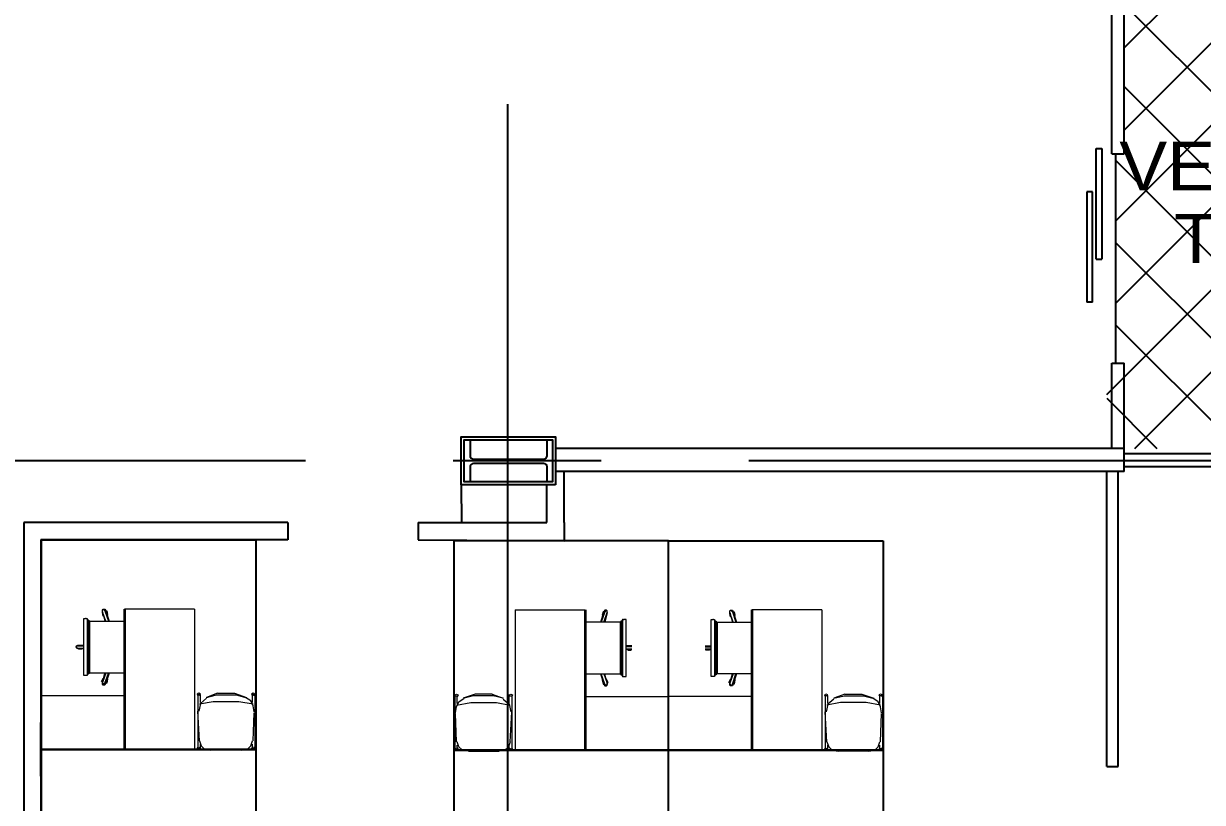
# Model space of a CAD drawing. Header units: millimetres. Extents: x 2148 to 2681, y 758 to 986.
# Drawn here: x 2610.42 to 2615.48, y 929.5 to 932.85 of the extents above; entities that cross this region are included whole.
import ezdxf

# ---------------------------------------------------------------- set-up
doc = ezdxf.new("R2010")
doc.units = ezdxf.units.MM
doc.linetypes.add('CENTER2', pattern=[28.575, 19.05, -3.175, 3.175, -3.175])
for name, color, linetype in [('4', 4, 'Continuous'), ('at_Entity', 7, 'Continuous'), ('COLUMN', 7, 'Continuous'), ('D', 1, 'Continuous'), ('DR', 7, 'Continuous'), ('ELAYOUT', 4, 'Continuous'), ('HATCH', 8, 'Continuous'), ('S-COLS', 6, 'Continuous'), ('S_GRID LINES', 252, 'Continuous')]:
    doc.layers.add(name, color=color, linetype=linetype)
doc.styles.add('MMTX$0$ESMX$0$X-OPTA1D', font='x-opta1d')

msp = doc.modelspace()

# ---------------------------------------------------------------- hatches: boundary and pattern name
at = {"layer": 'D', "ltscale": 0.5}
h = msp.add_hatch(dxfattribs=at)
h.set_pattern_fill('NET', color=8, scale=2, angle=225, style=0)
h.set_pattern_definition([(225, (82133.1097, 3047.26358), (0.1767766953, -0.1767766953), []), (315, (82133.1097, 3047.26358), (0.1767766953, 0.1767766953), [])])
h.paths.add_polyline_path([(2616.7412646, 932.9499), (2615.1465989, 932.9562027), (2615.1465989, 932.2890067), (2615.1090989, 932.2890067), (2615.1090989, 931.3890067), (2615.0715989, 931.3890067), (2615.0715989, 931.0306863), (2615.0715989, 931.0224177), (2616.7412646, 931.0224177)])

# ---------------------------------------------------------------- linework, layer by layer
at = {"ltscale": 0.05}
for p, q in [((2615.0938703, 932.2890067, 0), (2615.0938703, 932.9562027, 0)), ((2615.1465989, 932.2890067, 0), (2615.1465989, 932.9562027, 0)), ((2615.0938703, 932.2890067, 0), (2615.1465989, 932.2890067, 0)), ((2615.0938703, 931.3890067, 0), (2615.1465989, 931.3890067, 0)), ((2615.0938703, 931.0224177, 0), (2615.0938703, 931.3890067, 0)), ((2615.1465989, 930.9229046, 0), (2615.1465989, 931.3890067, 0))]:
    msp.add_line(p, q, dxfattribs=at)
at = {"ltscale": 0.05, "elevation": 0}
msp.add_lwpolyline([(2615.1465989, 931.0007903), (2616.860769, 931.0007903), (2616.860769, 930.9437872), (2615.1465989, 930.9437872)], close=True, dxfattribs=at)
at = {"layer": '4', "color": 4, "lineweight": -3, "ltscale": 0.05}
for p, q in [((2612.741353, 930.7047178, 0), (2612.741353, 930.9229046, 0)), ((2612.666353, 930.7047178, 0), (2612.666353, 930.866071, 0))]:
    msp.add_line(p, q, dxfattribs=at)
at = {"layer": 'at_Entity', "color": 0, "lineweight": 15}
for p, q in [((2610.6767887, 930.2839924, 0), (2610.6767887, 930.2913127, 0)), ((2610.6767887, 930.2913127, 0), (2610.684109, 930.2913127, 0)), ((2610.6767887, 930.0534129, 0), (2610.6767887, 930.2839924, 0)), ((2610.6877688, 930.2913127, 0), (2610.684109, 930.2913127, 0)), ((2610.6877688, 930.2913127, 0), (2610.6914286, 930.2913127, 0)), ((2610.6914286, 930.2913127, 0), (2610.6950885, 930.2839924, 0)), ((2610.6914286, 930.2913127, 0), (2610.6914286, 930.0460933, 0)), ((2610.6950885, 930.2839924, 0), (2610.6950885, 930.0534129, 0)), ((2610.6950885, 930.2839924, 0), (2610.6987483, 930.2839924, 0)), ((2610.6987483, 930.2839924, 0), (2610.6987483, 930.0534129, 0)), ((2610.7573083, 930.3279124, 0), (2610.7609688, 930.3315723, 0)), ((2610.7573083, 930.3279124, 0), (2610.7609688, 930.3315723, 0)), ((2610.7573083, 930.3205927, 0), (2610.7573083, 930.3279124, 0)), ((2610.7573083, 930.3242526, 0), (2610.7573083, 930.3279124, 0)), ((2610.7719483, 930.2803326, 0), (2610.7573083, 930.3205927, 0)), ((2610.7573083, 930.3205927, 0), (2610.7682885, 930.2803326, 0)), ((2610.7573083, 930.3169329, 0), (2610.7573083, 930.3205927, 0)), ((2610.7609688, 930.3022929, 0), (2610.7573083, 930.3169329, 0)), ((2610.7609688, 930.3315723, 0), (2610.7682885, 930.3315723, 0)), ((2610.7609688, 930.3315723, 0), (2610.7646286, 930.3279124, 0)), ((2610.7646286, 930.3022929, 0), (2610.7609688, 930.3022929, 0)), ((2610.7646286, 930.3279124, 0), (2610.7682885, 930.3242526, 0)), ((2610.7682885, 930.3315723, 0), (2610.7719483, 930.3242526, 0)), ((2610.7682885, 930.3242526, 0), (2610.7829285, 930.2803326, 0)), ((2610.7719483, 930.3242526, 0), (2610.7865883, 930.2803326, 0)), ((2610.7719483, 930.3242526, 0), (2610.7756088, 930.3242526, 0)), ((2610.7756088, 930.3242526, 0), (2610.7792686, 930.3096126, 0)), ((2610.7792686, 930.3096126, 0), (2610.7756088, 930.3059527, 0)), ((2611.1525876, 930.3320021, 0), (2610.8524686, 930.3320021, 0)), ((2611.1525876, 930.3320021, 0), (2611.1525876, 929.7292835, 0)), ((2612.5309097, 930.3283634, 0), (2612.8310287, 930.3283634, 0)), ((2612.5309097, 930.3283634, 0), (2612.5309097, 929.7256447, 0)), ((2612.911549, 930.3206139, 0), (2612.896909, 930.2766939, 0)), ((2612.9152089, 930.3206139, 0), (2612.9005689, 930.2766939, 0)), ((2612.9078886, 930.3206139, 0), (2612.9042287, 930.3059739, 0)), ((2612.9042287, 930.3059739, 0), (2612.9078886, 930.302314, 0)), ((2612.911549, 930.3206139, 0), (2612.9078886, 930.3206139, 0)), ((2612.9152089, 930.3279336, 0), (2612.911549, 930.3206139, 0)), ((2612.911549, 930.2766939, 0), (2612.926189, 930.316954, 0)), ((2612.9225286, 930.3279336, 0), (2612.9152089, 930.3279336, 0)), ((2612.9188687, 930.3242737, 0), (2612.9152089, 930.3206139, 0)), ((2612.926189, 930.316954, 0), (2612.9152089, 930.2766939, 0)), ((2612.9225286, 930.3279336, 0), (2612.9188687, 930.3242737, 0)), ((2612.9188687, 930.2986542, 0), (2612.9225286, 930.2986542, 0)), ((2612.926189, 930.3242737, 0), (2612.9225286, 930.3279336, 0)), ((2612.926189, 930.3242737, 0), (2612.9225286, 930.3279336, 0)), ((2612.9225286, 930.2986542, 0), (2612.926189, 930.3132942, 0)), ((2612.926189, 930.316954, 0), (2612.926189, 930.3242737, 0)), ((2612.926189, 930.3206139, 0), (2612.926189, 930.3242737, 0)), ((2612.926189, 930.3132942, 0), (2612.926189, 930.316954, 0)), ((2612.9920687, 930.287674, 0), (2612.9884089, 930.2803537, 0)), ((2612.9957285, 930.287674, 0), (2612.9920687, 930.287674, 0)), ((2612.9920687, 930.287674, 0), (2612.9920687, 930.0424545, 0)), ((2612.9957285, 930.287674, 0), (2612.9993884, 930.287674, 0)), ((2613.0067087, 930.287674, 0), (2612.9993884, 930.287674, 0)), ((2613.0067087, 930.2803537, 0), (2613.0067087, 930.287674, 0)), ((2613.3720062, 930.2803537, 0), (2613.3720062, 930.287674, 0)), ((2613.3720062, 930.287674, 0), (2613.3793265, 930.287674, 0)), ((2613.3829864, 930.287674, 0), (2613.3793265, 930.287674, 0)), ((2613.3829864, 930.287674, 0), (2613.3866462, 930.287674, 0)), ((2613.3866462, 930.287674, 0), (2613.390306, 930.2803537, 0)), ((2613.3866462, 930.287674, 0), (2613.3866462, 930.0424545, 0)), ((2613.4525259, 930.3242737, 0), (2613.4561863, 930.3279336, 0)), ((2613.4525259, 930.3242737, 0), (2613.4561863, 930.3279336, 0)), ((2613.4525259, 930.316954, 0), (2613.4525259, 930.3242737, 0)), ((2613.4525259, 930.3206139, 0), (2613.4525259, 930.3242737, 0)), ((2613.4671659, 930.2766939, 0), (2613.4525259, 930.316954, 0)), ((2613.4525259, 930.316954, 0), (2613.463506, 930.2766939, 0)), ((2613.4525259, 930.3132942, 0), (2613.4525259, 930.316954, 0)), ((2613.4561863, 930.2986542, 0), (2613.4525259, 930.3132942, 0)), ((2613.4561863, 930.3279336, 0), (2613.463506, 930.3279336, 0)), ((2613.4561863, 930.3279336, 0), (2613.4598462, 930.3242737, 0)), ((2613.4598462, 930.2986542, 0), (2613.4561863, 930.2986542, 0)), ((2613.4598462, 930.3242737, 0), (2613.463506, 930.3206139, 0)), ((2613.463506, 930.3279336, 0), (2613.4671659, 930.3206139, 0)), ((2613.463506, 930.3206139, 0), (2613.478146, 930.2766939, 0)), ((2613.4671659, 930.3206139, 0), (2613.4818059, 930.2766939, 0)), ((2613.4671659, 930.3206139, 0), (2613.4708263, 930.3206139, 0)), ((2613.4708263, 930.3206139, 0), (2613.4744862, 930.3059739, 0)), ((2613.4744862, 930.3059739, 0), (2613.4708263, 930.302314, 0)), ((2613.8478052, 930.3283634, 0), (2613.5476862, 930.3283634, 0)), ((2613.8478052, 930.3283634, 0), (2613.8478052, 929.7256447, 0)), ((2610.6987483, 930.2766728, 0), (2610.6987483, 930.2803326, 0)), ((2610.6987483, 930.2803326, 0), (2610.7024088, 930.2803326, 0)), ((2610.7024088, 930.2803326, 0), (2610.7024088, 930.0570728, 0)), ((2610.7024088, 930.2803326, 0), (2610.8488082, 930.2803326, 0)), ((2612.9810886, 930.2766939, 0), (2612.8346892, 930.2766939, 0)), ((2612.984749, 930.2766939, 0), (2612.9810886, 930.2766939, 0)), ((2612.9810886, 930.2766939, 0), (2612.9810886, 930.0534341, 0)), ((2612.9884089, 930.2803537, 0), (2612.984749, 930.2803537, 0)), ((2612.984749, 930.2803537, 0), (2612.984749, 930.0497742, 0)), ((2612.984749, 930.273034, 0), (2612.984749, 930.2766939, 0)), ((2612.9884089, 930.2803537, 0), (2612.9884089, 930.0497742, 0)), ((2613.0067087, 930.0497742, 0), (2613.0067087, 930.2803537, 0)), ((2613.3720062, 930.0497742, 0), (2613.3720062, 930.2803537, 0)), ((2613.390306, 930.2803537, 0), (2613.390306, 930.0497742, 0)), ((2613.390306, 930.2803537, 0), (2613.3939659, 930.2803537, 0)), ((2613.3939659, 930.2803537, 0), (2613.3939659, 930.0497742, 0)), ((2613.3939659, 930.273034, 0), (2613.3939659, 930.2766939, 0)), ((2613.3939659, 930.2766939, 0), (2613.3976263, 930.2766939, 0)), ((2613.3976263, 930.2766939, 0), (2613.3976263, 930.0534341, 0)), ((2613.3976263, 930.2766939, 0), (2613.5440257, 930.2766939, 0)), ((2610.6475087, 930.1741928, 0), (2610.6438488, 930.1705329, 0)), ((2610.6438488, 930.1705329, 0), (2610.6475087, 930.1741928, 0)), ((2610.6438488, 930.1705329, 0), (2610.6475087, 930.1668731, 0)), ((2610.6475087, 930.1632126, 0), (2610.6438488, 930.1705329, 0)), ((2610.6475087, 930.1741928, 0), (2610.6511685, 930.1778526, 0)), ((2610.6511685, 930.1741928, 0), (2610.6475087, 930.1741928, 0)), ((2610.6475087, 930.1668731, 0), (2610.6511685, 930.1632126, 0)), ((2610.6511685, 930.1632126, 0), (2610.6475087, 930.1632126, 0)), ((2610.6511685, 930.1778526, 0), (2610.6767887, 930.1778526, 0)), ((2610.6511685, 930.1741928, 0), (2610.6767887, 930.1741928, 0)), ((2610.6767887, 930.1632126, 0), (2610.6511685, 930.1632126, 0)), ((2610.6511685, 930.1632126, 0), (2610.6767887, 930.1632126, 0)), ((2610.654829, 930.1778526, 0), (2610.669469, 930.1778526, 0)), ((2610.654829, 930.1595528, 0), (2610.654829, 930.1632126, 0)), ((2610.669469, 930.1595528, 0), (2610.654829, 930.1595528, 0)), ((2610.669469, 930.1632126, 0), (2610.669469, 930.1595528, 0)), ((2613.0323289, 930.1742139, 0), (2613.0067087, 930.1742139, 0)), ((2613.0323289, 930.1705541, 0), (2613.0067087, 930.1705541, 0)), ((2613.0067087, 930.1595739, 0), (2613.0323289, 930.1595739, 0)), ((2613.0323289, 930.1595739, 0), (2613.0067087, 930.1595739, 0)), ((2613.0286684, 930.1742139, 0), (2613.0140284, 930.1742139, 0)), ((2613.0140284, 930.1595739, 0), (2613.0140284, 930.1559141, 0)), ((2613.0140284, 930.1559141, 0), (2613.0286684, 930.1559141, 0)), ((2613.0286684, 930.1559141, 0), (2613.0286684, 930.1595739, 0)), ((2613.346386, 930.1742139, 0), (2613.3720062, 930.1742139, 0)), ((2613.346386, 930.1705541, 0), (2613.3720062, 930.1705541, 0)), ((2613.3720062, 930.1595739, 0), (2613.346386, 930.1595739, 0)), ((2613.346386, 930.1595739, 0), (2613.3720062, 930.1595739, 0)), ((2613.3500465, 930.1742139, 0), (2613.3646865, 930.1742139, 0)), ((2613.3500465, 930.1559141, 0), (2613.3500465, 930.1595739, 0)), ((2613.3646865, 930.1559141, 0), (2613.3500465, 930.1559141, 0)), ((2613.3646865, 930.1595739, 0), (2613.3646865, 930.1559141, 0)), ((2610.6767887, 930.0460933, 0), (2610.6767887, 930.0534129, 0)), ((2610.684109, 930.0460933, 0), (2610.6767887, 930.0460933, 0)), ((2610.6877688, 930.0460933, 0), (2610.684109, 930.0460933, 0)), ((2610.6914286, 930.0460933, 0), (2610.6877688, 930.0460933, 0)), ((2610.6950885, 930.0534129, 0), (2610.6914286, 930.0460933, 0)), ((2610.6987483, 930.0534129, 0), (2610.6950885, 930.0534129, 0)), ((2610.6987483, 930.0570728, 0), (2610.6987483, 930.0607333, 0)), ((2610.7024088, 930.0570728, 0), (2610.6987483, 930.0570728, 0)), ((2610.8488082, 930.0570728, 0), (2610.7024088, 930.0570728, 0)), ((2610.7536485, 930.0204731, 0), (2610.7609688, 930.0351131, 0)), ((2610.7719483, 930.0570728, 0), (2610.7573083, 930.0168133, 0)), ((2610.7573083, 930.0168133, 0), (2610.7682885, 930.0570728, 0)), ((2610.7609688, 930.0351131, 0), (2610.7646286, 930.0351131, 0)), ((2610.7682885, 930.0131534, 0), (2610.7829285, 930.0570728, 0)), ((2610.7865883, 930.0570728, 0), (2610.7719483, 930.0131534, 0)), ((2610.7756088, 930.0314533, 0), (2610.7792686, 930.0314533, 0)), ((2610.7792686, 930.0314533, 0), (2610.7756088, 930.0131534, 0)), ((2612.8346892, 930.0534341, 0), (2612.9810886, 930.0534341, 0)), ((2612.896909, 930.0534341, 0), (2612.911549, 930.0095147, 0)), ((2612.9152089, 930.0095147, 0), (2612.9005689, 930.0534341, 0)), ((2612.911549, 930.0534341, 0), (2612.926189, 930.0131746, 0)), ((2612.926189, 930.0131746, 0), (2612.9152089, 930.0534341, 0)), ((2612.9225286, 930.0314744, 0), (2612.9188687, 930.0314744, 0)), ((2612.9298489, 930.0168344, 0), (2612.9225286, 930.0314744, 0)), ((2612.9810886, 930.0534341, 0), (2612.984749, 930.0534341, 0)), ((2612.984749, 930.0534341, 0), (2612.984749, 930.0570945, 0)), ((2612.984749, 930.0497742, 0), (2612.9884089, 930.0497742, 0)), ((2612.9884089, 930.0497742, 0), (2612.9920687, 930.0424545, 0)), ((2612.9920687, 930.0424545, 0), (2612.9957285, 930.0424545, 0)), ((2612.9957285, 930.0424545, 0), (2612.9993884, 930.0424545, 0)), ((2612.9993884, 930.0424545, 0), (2613.0067087, 930.0424545, 0)), ((2613.0067087, 930.0424545, 0), (2613.0067087, 930.0497742, 0)), ((2613.3720062, 930.0424545, 0), (2613.3720062, 930.0497742, 0)), ((2613.3793265, 930.0424545, 0), (2613.3720062, 930.0424545, 0)), ((2613.3829864, 930.0424545, 0), (2613.3793265, 930.0424545, 0)), ((2613.3866462, 930.0424545, 0), (2613.3829864, 930.0424545, 0)), ((2613.390306, 930.0497742, 0), (2613.3866462, 930.0424545, 0)), ((2613.3939659, 930.0497742, 0), (2613.390306, 930.0497742, 0)), ((2613.3939659, 930.0534341, 0), (2613.3939659, 930.0570945, 0)), ((2613.3976263, 930.0534341, 0), (2613.3939659, 930.0534341, 0)), ((2613.5440257, 930.0534341, 0), (2613.3976263, 930.0534341, 0)), ((2613.448866, 930.0168344, 0), (2613.4561863, 930.0314744, 0)), ((2613.4671659, 930.0534341, 0), (2613.4525259, 930.0131746, 0)), ((2613.4525259, 930.0131746, 0), (2613.463506, 930.0534341, 0)), ((2613.4561863, 930.0314744, 0), (2613.4598462, 930.0314744, 0)), ((2613.463506, 930.0095147, 0), (2613.478146, 930.0534341, 0)), ((2613.4818059, 930.0534341, 0), (2613.4671659, 930.0095147, 0)), ((2610.7573083, 930.0204731, 0), (2610.7536485, 930.0204731, 0)), ((2610.7573083, 930.009493, 0), (2610.7573083, 930.0168133, 0)), ((2610.7573083, 930.0168133, 0), (2610.7573083, 930.0131534, 0)), ((2610.7573083, 930.0131534, 0), (2610.7609688, 930.009493, 0)), ((2610.7609688, 930.0058331, 0), (2610.7573083, 930.009493, 0)), ((2610.7609688, 930.009493, 0), (2610.7646286, 930.009493, 0)), ((2610.7682885, 930.0058331, 0), (2610.7609688, 930.0058331, 0)), ((2610.7646286, 930.009493, 0), (2610.7682885, 930.0131534, 0)), ((2610.7719483, 930.0131534, 0), (2610.7682885, 930.0058331, 0)), ((2610.7756088, 930.0131534, 0), (2610.7719483, 930.0131534, 0)), ((2612.9078886, 930.0278145, 0), (2612.9042287, 930.0278145, 0)), ((2612.9042287, 930.0278145, 0), (2612.9078886, 930.0095147, 0)), ((2612.9078886, 930.0095147, 0), (2612.911549, 930.0095147, 0)), ((2612.911549, 930.0095147, 0), (2612.9152089, 930.0021944, 0)), ((2612.9188687, 930.0058542, 0), (2612.9152089, 930.0095147, 0)), ((2612.9152089, 930.0021944, 0), (2612.9225286, 930.0021944, 0)), ((2612.9225286, 930.0058542, 0), (2612.9188687, 930.0058542, 0)), ((2612.926189, 930.0095147, 0), (2612.9225286, 930.0058542, 0)), ((2612.9225286, 930.0021944, 0), (2612.926189, 930.0058542, 0)), ((2612.926189, 930.0168344, 0), (2612.9298489, 930.0168344, 0)), ((2612.926189, 930.0058542, 0), (2612.926189, 930.0131746, 0)), ((2612.926189, 930.0131746, 0), (2612.926189, 930.0095147, 0)), ((2613.4525259, 930.0168344, 0), (2613.448866, 930.0168344, 0)), ((2613.4525259, 930.0058542, 0), (2613.4525259, 930.0131746, 0)), ((2613.4525259, 930.0131746, 0), (2613.4525259, 930.0095147, 0)), ((2613.4525259, 930.0095147, 0), (2613.4561863, 930.0058542, 0)), ((2613.4561863, 930.0021944, 0), (2613.4525259, 930.0058542, 0)), ((2613.4561863, 930.0058542, 0), (2613.4598462, 930.0058542, 0)), ((2613.463506, 930.0021944, 0), (2613.4561863, 930.0021944, 0)), ((2613.4598462, 930.0058542, 0), (2613.463506, 930.0095147, 0)), ((2613.4671659, 930.0095147, 0), (2613.463506, 930.0021944, 0)), ((2613.4708263, 930.0095147, 0), (2613.4671659, 930.0095147, 0)), ((2613.4708263, 930.0278145, 0), (2613.4744862, 930.0278145, 0)), ((2613.4744862, 930.0278145, 0), (2613.4708263, 930.0095147, 0)), ((2610.8524686, 929.959863, 0), (2610.4941399, 929.959863, 0)), ((2611.1711438, 929.9708431, 0), (2611.1638235, 929.9671833, 0)), ((2611.1638235, 929.9671833, 0), (2611.167484, 929.9598636, 0)), ((2611.167484, 929.9635234, 0), (2611.167484, 929.7366038, 0)), ((2611.1748037, 929.9635234, 0), (2611.167484, 929.9635234, 0)), ((2611.1784635, 929.9671833, 0), (2611.1711438, 929.9708431, 0)), ((2611.1748037, 929.9598636, 0), (2611.1784635, 929.9671833, 0)), ((2611.2333637, 929.9342434, 0), (2611.1748037, 929.9232633, 0)), ((2611.1784635, 929.9305836, 0), (2611.1784635, 929.9635234, 0)), ((2611.2040837, 929.9488834, 0), (2611.1784635, 929.9269231, 0)), ((2611.2516635, 929.9708431, 0), (2611.2040837, 929.9525433, 0)), ((2611.2040837, 929.9525433, 0), (2611.2480037, 929.9635234, 0)), ((2611.3431633, 929.9342434, 0), (2611.2333637, 929.9342434, 0)), ((2611.2480037, 929.9635234, 0), (2611.3321832, 929.9635234, 0)), ((2611.2516635, 929.9708431, 0), (2611.3248635, 929.9708431, 0)), ((2611.3248635, 929.9708431, 0), (2611.3761032, 929.9525433, 0)), ((2611.3321832, 929.9635234, 0), (2611.3724433, 929.9525433, 0)), ((2611.4053832, 929.9232633, 0), (2611.3431633, 929.9342434, 0)), ((2611.394403, 929.9379033, 0), (2611.3724433, 929.9525433, 0)), ((2611.4053832, 929.9159436, 0), (2611.394403, 929.9379033, 0)), ((2611.4053832, 929.9708431, 0), (2611.3980635, 929.9671833, 0)), ((2611.3980635, 929.9671833, 0), (2611.4017233, 929.9598636, 0)), ((2611.4017233, 929.9305836, 0), (2611.4017233, 929.9635234, 0)), ((2611.409043, 929.9635234, 0), (2611.4017233, 929.9635234, 0)), ((2611.4127035, 929.9671833, 0), (2611.4053832, 929.9708431, 0)), ((2611.409043, 929.9598636, 0), (2611.4127035, 929.9671833, 0)), ((2611.4127035, 929.9635234, 0), (2611.4127035, 929.7366038, 0)), ((2612.2707939, 929.9635446, 0), (2612.2781142, 929.9672044, 0)), ((2612.2744543, 929.9562249, 0), (2612.2707939, 929.9635446, 0)), ((2612.2707939, 929.9598847, 0), (2612.2707939, 929.7329651, 0)), ((2612.2744543, 929.9598847, 0), (2612.281774, 929.9598847, 0)), ((2612.2781142, 929.9672044, 0), (2612.2854339, 929.9635446, 0)), ((2612.2781142, 929.9123049, 0), (2612.2890943, 929.9342646, 0)), ((2612.2781142, 929.9196246, 0), (2612.340334, 929.9306047, 0)), ((2612.2854339, 929.9635446, 0), (2612.281774, 929.9562249, 0)), ((2612.281774, 929.9269449, 0), (2612.281774, 929.9598847, 0)), ((2612.2890943, 929.9342646, 0), (2612.311054, 929.9489046, 0)), ((2612.3586339, 929.9672044, 0), (2612.3073942, 929.9489046, 0)), ((2612.3513142, 929.9598847, 0), (2612.311054, 929.9489046, 0)), ((2612.340334, 929.9306047, 0), (2612.4501337, 929.9306047, 0)), ((2612.4354937, 929.9598847, 0), (2612.3513142, 929.9598847, 0)), ((2612.4318338, 929.9672044, 0), (2612.3586339, 929.9672044, 0)), ((2612.4318338, 929.9672044, 0), (2612.4794137, 929.9489046, 0)), ((2612.4794137, 929.9489046, 0), (2612.4354937, 929.9598847, 0)), ((2612.4501337, 929.9306047, 0), (2612.5086937, 929.9196246, 0)), ((2612.4794137, 929.9452447, 0), (2612.5050338, 929.9232844, 0)), ((2612.5050338, 929.9635446, 0), (2612.5123535, 929.9672044, 0)), ((2612.5086937, 929.9562249, 0), (2612.5050338, 929.9635446, 0)), ((2612.5050338, 929.9269449, 0), (2612.5050338, 929.9598847, 0)), ((2612.5086937, 929.9598847, 0), (2612.5160134, 929.9598847, 0)), ((2612.5123535, 929.9672044, 0), (2612.5196738, 929.9635446, 0)), ((2612.5196738, 929.9635446, 0), (2612.5160134, 929.9562249, 0)), ((2612.5160134, 929.9598847, 0), (2612.5160134, 929.7329651, 0)), ((2612.8310287, 929.9562242, 0), (2613.1893575, 929.9562242, 0)), ((2613.5476862, 929.9562242, 0), (2613.1893575, 929.9562242, 0)), ((2613.8663614, 929.9672044, 0), (2613.8590411, 929.9635446, 0)), ((2613.8590411, 929.9635446, 0), (2613.8627015, 929.9562249, 0)), ((2613.8627015, 929.9598847, 0), (2613.8627015, 929.7329651, 0)), ((2613.8700212, 929.9598847, 0), (2613.8627015, 929.9598847, 0)), ((2613.8736811, 929.9635446, 0), (2613.8663614, 929.9672044, 0)), ((2613.8700212, 929.9562249, 0), (2613.8736811, 929.9635446, 0)), ((2613.9285812, 929.9306047, 0), (2613.8700212, 929.9196246, 0)), ((2613.8736811, 929.9269449, 0), (2613.8736811, 929.9598847, 0)), ((2613.8993012, 929.9452447, 0), (2613.8736811, 929.9232844, 0)), ((2613.9468811, 929.9672044, 0), (2613.8993012, 929.9489046, 0)), ((2613.8993012, 929.9489046, 0), (2613.9432212, 929.9598847, 0)), ((2614.0383809, 929.9306047, 0), (2613.9285812, 929.9306047, 0)), ((2613.9432212, 929.9598847, 0), (2614.0274007, 929.9598847, 0)), ((2613.9468811, 929.9672044, 0), (2614.020081, 929.9672044, 0)), ((2614.020081, 929.9672044, 0), (2614.0713207, 929.9489046, 0)), ((2614.0274007, 929.9598847, 0), (2614.0676609, 929.9489046, 0)), ((2614.1006007, 929.9196246, 0), (2614.0383809, 929.9306047, 0)), ((2614.0896206, 929.9342646, 0), (2614.0676609, 929.9489046, 0)), ((2614.1006007, 929.9123049, 0), (2614.0896206, 929.9342646, 0)), ((2614.1006007, 929.9672044, 0), (2614.093281, 929.9635446, 0)), ((2614.093281, 929.9635446, 0), (2614.0969409, 929.9562249, 0)), ((2614.0969409, 929.9269449, 0), (2614.0969409, 929.9598847, 0)), ((2614.1042606, 929.9598847, 0), (2614.0969409, 929.9598847, 0)), ((2614.107921, 929.9635446, 0), (2614.1006007, 929.9672044, 0)), ((2614.1042606, 929.9562249, 0), (2614.107921, 929.9635446, 0)), ((2614.107921, 929.9598847, 0), (2614.107921, 929.7329651, 0)), ((2611.1748037, 929.7658838, 0), (2611.167484, 929.8939833, 0)), ((2611.1784635, 929.9269231, 0), (2611.1711438, 929.8939833, 0)), ((2611.409043, 929.8903234, 0), (2611.4053832, 929.9159436, 0)), ((2611.4053832, 929.7658838, 0), (2611.409043, 929.8866636, 0)), ((2612.2744543, 929.8866847, 0), (2612.2781142, 929.9123049, 0)), ((2612.2781142, 929.7622451, 0), (2612.2744543, 929.8830249, 0)), ((2612.5050338, 929.9232844, 0), (2612.5123535, 929.8903446, 0)), ((2612.5086937, 929.7622451, 0), (2612.5160134, 929.8903446, 0)), ((2613.8700212, 929.7622451, 0), (2613.8627015, 929.8903446, 0)), ((2613.8736811, 929.9232844, 0), (2613.8663614, 929.8903446, 0)), ((2614.1042606, 929.8866847, 0), (2614.1006007, 929.9123049, 0)), ((2614.1006007, 929.7622451, 0), (2614.1042606, 929.8830249, 0)), ((2611.1525876, 929.7292835, 0), (2610.4941399, 929.7292835, 0)), ((2611.167484, 929.7402636, 0), (2611.1638235, 929.7329439, 0)), ((2611.1638235, 929.7329439, 0), (2611.1711438, 929.7292835, 0)), ((2611.167484, 929.7366038, 0), (2611.1711438, 929.7329439, 0)), ((2611.1711438, 929.7329439, 0), (2611.1748037, 929.7366038, 0)), ((2611.1711438, 929.7292835, 0), (2611.1784635, 929.7329439, 0)), ((2611.1748037, 929.7658838, 0), (2611.182124, 929.7439235, 0)), ((2611.1784635, 929.7329439, 0), (2611.1748037, 929.7402636, 0)), ((2611.1784635, 929.7366038, 0), (2611.1784635, 929.7512438, 0)), ((2611.182124, 929.7439235, 0), (2611.1967634, 929.7292835, 0)), ((2611.1967634, 929.7292835, 0), (2611.2223835, 929.7256236, 0)), ((2611.3541435, 929.7256236, 0), (2611.379763, 929.7292835, 0)), ((2611.379763, 929.7292835, 0), (2611.394403, 929.7439235, 0)), ((2611.394403, 929.7439235, 0), (2611.4017233, 929.7658838, 0)), ((2611.4017233, 929.7402636, 0), (2611.3980635, 929.7329439, 0)), ((2611.3980635, 929.7329439, 0), (2611.4053832, 929.7292835, 0)), ((2611.4017233, 929.7366038, 0), (2611.4017233, 929.7512438, 0)), ((2611.4017233, 929.7366038, 0), (2611.4053832, 929.7329439, 0)), ((2611.4053832, 929.7329439, 0), (2611.409043, 929.7366038, 0)), ((2611.4053832, 929.7292835, 0), (2611.4127035, 929.7329439, 0)), ((2611.4127035, 929.7329439, 0), (2611.409043, 929.7402636, 0)), ((2612.2707939, 929.7293052, 0), (2612.2744543, 929.7366249, 0)), ((2612.2781142, 929.7256447, 0), (2612.2707939, 929.7293052, 0)), ((2612.2781142, 929.7293052, 0), (2612.2744543, 929.7329651, 0)), ((2612.281774, 929.7329651, 0), (2612.2781142, 929.7293052, 0)), ((2612.2854339, 929.7293052, 0), (2612.2781142, 929.7256447, 0)), ((2612.2890943, 929.7402847, 0), (2612.281774, 929.7622451, 0)), ((2612.281774, 929.7329651, 0), (2612.281774, 929.7476051, 0)), ((2612.281774, 929.7366249, 0), (2612.2854339, 929.7293052, 0)), ((2612.3037343, 929.7256447, 0), (2612.2890943, 929.7402847, 0)), ((2612.5013734, 929.7402847, 0), (2612.486734, 929.7256447, 0)), ((2612.5086937, 929.7622451, 0), (2612.5013734, 929.7402847, 0)), ((2612.5050338, 929.7329651, 0), (2612.5050338, 929.7476051, 0)), ((2612.5050338, 929.7293052, 0), (2612.5086937, 929.7366249, 0)), ((2612.5123535, 929.7256447, 0), (2612.5050338, 929.7293052, 0)), ((2612.5123535, 929.7293052, 0), (2612.5086937, 929.7329651, 0)), ((2612.5160134, 929.7329651, 0), (2612.5123535, 929.7293052, 0)), ((2612.5196738, 929.7293052, 0), (2612.5123535, 929.7256447, 0)), ((2612.5160134, 929.7366249, 0), (2612.5196738, 929.7293052, 0)), ((2613.8627015, 929.7366249, 0), (2613.8590411, 929.7293052, 0)), ((2613.8590411, 929.7293052, 0), (2613.8663614, 929.7256447, 0)), ((2613.8627015, 929.7329651, 0), (2613.8663614, 929.7293052, 0)), ((2613.8663614, 929.7293052, 0), (2613.8700212, 929.7329651, 0)), ((2613.8663614, 929.7256447, 0), (2613.8736811, 929.7293052, 0)), ((2613.8700212, 929.7622451, 0), (2613.8773415, 929.7402847, 0)), ((2613.8736811, 929.7293052, 0), (2613.8700212, 929.7366249, 0)), ((2613.8736811, 929.7329651, 0), (2613.8736811, 929.7476051, 0)), ((2613.8773415, 929.7402847, 0), (2613.8919809, 929.7256447, 0)), ((2614.0749806, 929.7256447, 0), (2614.0896206, 929.7402847, 0)), ((2614.0896206, 929.7402847, 0), (2614.0969409, 929.7622451, 0)), ((2614.0969409, 929.7366249, 0), (2614.093281, 929.7293052, 0)), ((2614.093281, 929.7293052, 0), (2614.1006007, 929.7256447, 0)), ((2614.0969409, 929.7329651, 0), (2614.0969409, 929.7476051, 0)), ((2614.0969409, 929.7329651, 0), (2614.1006007, 929.7293052, 0)), ((2614.1006007, 929.7293052, 0), (2614.1042606, 929.7329651, 0)), ((2614.1006007, 929.7256447, 0), (2614.107921, 929.7293052, 0)), ((2614.107921, 929.7293052, 0), (2614.1042606, 929.7366249, 0)), ((2611.3541435, 929.7256236, 0), (2611.2223835, 929.7256236, 0)), ((2612.3293539, 929.7219849, 0), (2612.3037343, 929.7256447, 0)), ((2612.3293539, 929.7219849, 0), (2612.4611138, 929.7219849, 0)), ((2612.486734, 929.7256447, 0), (2612.4611138, 929.7219849, 0)), ((2612.5309097, 929.7256447, 0), (2613.1893575, 929.7256447, 0)), ((2613.8478052, 929.7256447, 0), (2613.1893575, 929.7256447, 0)), ((2613.8919809, 929.7256447, 0), (2613.9176011, 929.7219849, 0)), ((2614.049361, 929.7219849, 0), (2613.9176011, 929.7219849, 0)), ((2614.049361, 929.7219849, 0), (2614.0749806, 929.7256447, 0))]:
    msp.add_line(p, q, dxfattribs=at)
at = {"layer": 'at_Entity', "color": 0, "lineweight": 35}
for p, q in [((2610.8524686, 930.3320021, 0), (2610.8524686, 929.7292835, 0)), ((2612.8310287, 930.3283634, 0), (2612.8310287, 929.7256447, 0)), ((2613.5476862, 930.3283634, 0), (2613.5476862, 929.7256447, 0)), ((2610.4941399, 929.6139937, 0), (2610.4941399, 929.8445732, 0))]:
    msp.add_line(p, q, dxfattribs=at)
at = {"layer": 'COLUMN', "color": 4, "lineweight": -3, "ltscale": 0.05, "elevation": 0}
msp.add_lwpolyline([(2612.703853, 930.866071), (2612.2991649, 930.866071), (2612.2991649, 931.072551), (2612.703853, 931.072551)], close=True, dxfattribs=at)
at = {"layer": 'COLUMN', "color": 2, "lineweight": -3, "ltscale": 0.05, "elevation": 0}
msp.add_lwpolyline([(2612.691353, 930.878571), (2612.3116649, 930.878571), (2612.3116649, 931.060051), (2612.691353, 931.060051)], close=True, dxfattribs=at)
at = {"layer": 'D', "ltscale": 0.5}
for p, q in [((2615.1090989, 932.2890067, 0), (2615.1090989, 931.3890067, 0)), ((2611.5543951, 930.7041253, 0), (2610.4191399, 930.7050304, 0)), ((2610.4191399, 930.7050304, 0), (2610.4191399, 926.0530923, 0)), ((2611.5543951, 930.7041253, 0), (2611.5543951, 930.6291253, 0)), ((2611.5543951, 930.629157), (2610.4929533, 930.6299746, 0)), ((2610.4941399, 930.6299737, 0), (2610.4941399, 926.0530923, 0)), ((2610.4941399, 930.6299737, 0), (2610.4941399, 926.0530923, 0))]:
    msp.add_line(p, q, dxfattribs=at)
at = {"layer": 'D', "ltscale": 0.5, "elevation": 0}
for points in [[(2611.416811, 930.6292835), (2611.416811, 929.7292835), (2610.4941399, 929.7292835), (2610.4941399, 930.6292835)], [(2612.2666863, 930.6256447), (2612.2666863, 929.7256447), (2613.1893575, 929.7256447), (2613.1893575, 930.6256447)], [(2614.1120286, 930.6256447), (2614.1120286, 929.7256447), (2613.1893575, 929.7256447), (2613.1893575, 930.6256447)], [(2611.416811, 929.7293039), (2611.416811, 928.8293039), (2610.4941399, 928.8293039), (2610.4941399, 929.7293039)], [(2612.2666863, 929.7256652), (2612.2666863, 928.8256652), (2613.1893575, 928.8256652), (2613.1893575, 929.7256652)], [(2614.1120286, 929.7256652), (2614.1120286, 928.8256652), (2613.1893575, 928.8256652), (2613.1893575, 929.7256652)]]:
    msp.add_lwpolyline(points, close=True, dxfattribs=at)
at = {"layer": 'DR', "ltscale": 10}
for p, q in [((2615.0260726, 931.8363634, 0), (2615.0260726, 932.3113634, 0)), ((2615.0260726, 932.3113634, 0), (2615.0510726, 932.3113634, 0)), ((2615.0260726, 931.8363634, 0), (2615.0260726, 932.3113634, 0)), ((2615.0260726, 932.3113634, 0), (2615.0510726, 932.3113634, 0)), ((2615.0510726, 932.3113634, 0), (2615.0510726, 931.8363634, 0)), ((2615.0510726, 932.3113634, 0), (2615.0510726, 931.8363634, 0)), ((2615.0110261, 932.1261052, 0), (2614.9860261, 932.1261052, 0)), ((2614.9860261, 932.1261052, 0), (2614.9860261, 931.6511052, 0)), ((2615.0110261, 932.1261052, 0), (2614.9860261, 932.1261052, 0)), ((2614.9860261, 932.1261052, 0), (2614.9860261, 931.6511052, 0)), ((2615.0110261, 931.6511052, 0), (2615.0110261, 932.1261052, 0)), ((2615.0110261, 931.6511052, 0), (2615.0110261, 932.1261052, 0)), ((2615.0260726, 931.8363634, 0), (2615.0510726, 931.8363634, 0)), ((2615.0110261, 931.6511052, 0), (2614.9860261, 931.6511052, 0)), ((2615.0715989, 929.6555041, 0), (2615.0715989, 930.9229046, 0)), ((2615.1215989, 929.6555041, 0), (2615.1215989, 930.9229046, 0)), ((2615.0715989, 929.6555041, 0), (2615.1215989, 929.6555041, 0))]:
    msp.add_line(p, q, dxfattribs=at)
at = {"layer": 'ELAYOUT', "ltscale": 10}
for p, q in [((2615.1465989, 931.0224177, 0), (2612.703853, 931.0224177, 0)), ((2615.1465989, 930.9229046, 0), (2612.703853, 930.9229046, 0))]:
    msp.add_line(p, q, dxfattribs=at)
at = {"layer": 'HATCH', "color": 4, "linetype": 'ByBlock', "ltscale": 0.5}
for p, q in [((2612.2991649, 930.866071, 0), (2612.2993176, 930.7043005, 0)), ((2612.113796, 930.7041253, 0), (2612.666353, 930.704647, 0)), ((2612.113796, 930.7041253, 0), (2612.113796, 930.6291253, 0)), ((2612.741353, 930.7047178, 0), (2612.741353, 930.6256447, 0)), ((2612.113796, 930.6291253, 0), (2612.741353, 930.6256447, 0))]:
    msp.add_line(p, q, dxfattribs=at)
at = {"layer": 'S-COLS', "ltscale": 0.5, "elevation": 0}
msp.add_lwpolyline([(2612.3116649, 930.967561), (2612.3116649, 931.060051), (2612.3366859, 931.060051), (2612.3366859, 930.991469, 0.414213562), (2612.3512274, 930.9769275), (2612.6532905, 930.9769275, 0.414213562), (2612.667832, 930.991469), (2612.667832, 931.060051), (2612.691353, 931.060051), (2612.691353, 930.878571), (2612.667832, 930.878571), (2612.667832, 930.943653, 0.414213562), (2612.6532905, 930.9581945), (2612.3512274, 930.9581945, 0.414213562), (2612.3366859, 930.943653), (2612.3366859, 930.878571), (2612.3116649, 930.878571), (2612.3116649, 930.967561)], format="xyb", dxfattribs=at)
at = {"layer": 'S_GRID LINES', "linetype": 'CENTER2', "ltscale": 0.2}
for p, q in [((2612.4989709, 922.9776771, 0), (2612.4989709, 979.8917928, 0)), ((2657.3496173, 930.969311), (2595.7518229, 930.969311)), ((2657.3496173, 930.969311, 0), (2595.7518229, 930.969311, 0))]:
    msp.add_line(p, q, dxfattribs=at)

# ---------------------------------------------------------------- texts
at = {"color": 2, "style": 'MMTX$0$ESMX$0$X-OPTA1D', "width": 1.1}
for s, p in [('VENTILATION', (2615.1257808, 932.1315945, 0)), ('TERRACE', (2615.3605719, 931.8200128, 0))]:
    msp.add_text(s, height=0.21, dxfattribs=at).set_placement(p)

doc.saveas('drawing.dxf')
